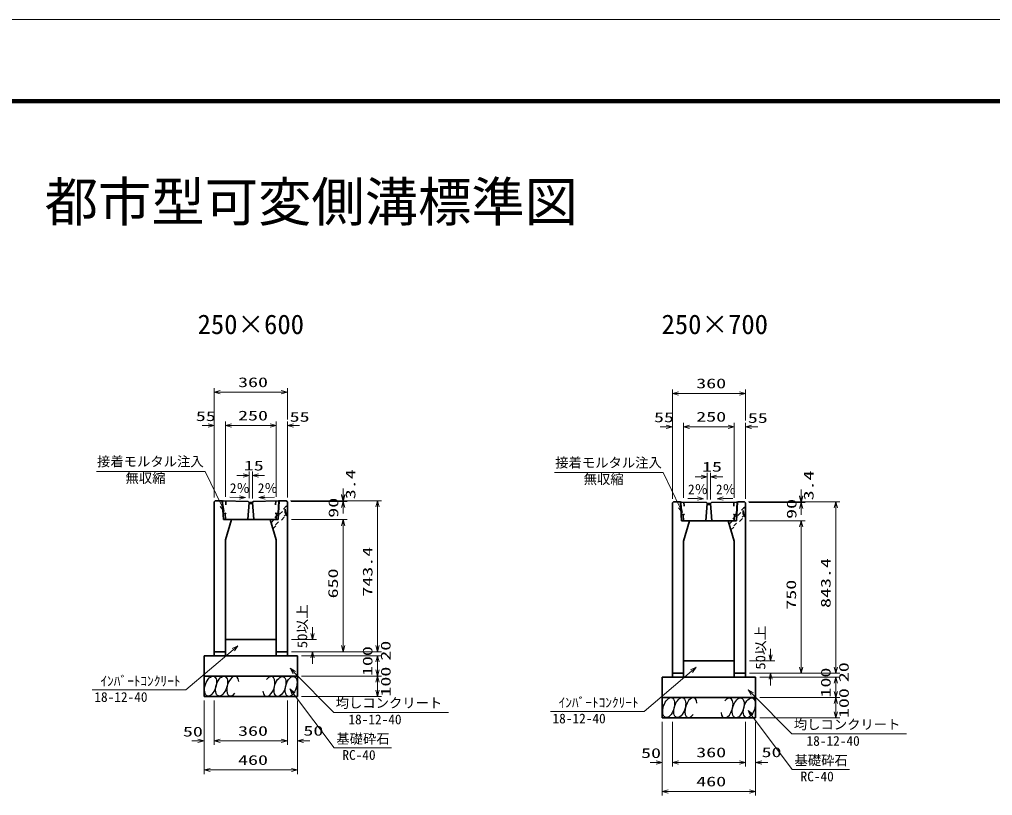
# Model space of a CAD drawing. Units: millimetres on the paper. Extents: x 0 to 841, y 0 to 594.
# Drawn here: x 342.3 to 581.7, y 403 to 594 of the extents above; entities that cross this region are included whole.
import ezdxf
from ezdxf.enums import TextEntityAlignment as Align

# ---------------------------------------------------------------- set-up
doc = ezdxf.new("R2010")
doc.units = ezdxf.units.MM
doc.linetypes.add('USER1', pattern=[3, 1, -2])
for name, color, linetype, lineweight in [('D-STR-DIM（寸法）', 7, 'Continuous', 13), ('D-STR-HTXT(均しCON-旗)', 7, 'Continuous', 13), ('D-STR-HTXT(基礎砕石-旗)', 7, 'Continuous', 13), ('D-STR-HTXT（旗上げ）', 7, 'Continuous', 13), ('D-STR-STRF(グリ)', 7, 'Continuous', 25), ('D-STR（構造物）', 1, 'Continuous', 35), ('D-TTL-LINE（区切線）', 7, 'Continuous', 18), ('D-TTL（外枠）', 2, 'Continuous', 140)]:
    doc.layers.add(name, color=color, linetype=linetype, lineweight=lineweight)
doc.layers.add('D-STR-TXT(文字)', color=7, linetype='Continuous')
doc.styles.add('ＭＳ ゴシック', font='')
doc.styles.get('ＭＳ ゴシック').set_extended_font_data('MS Gothic')

# ---------------------------------------------------------------- blocks, each defined once
blk = doc.blocks.new('_Open30')
at = {"color": 7, "linetype": 'Continuous', "lineweight": 13}
for p, q in [((-1, 0.2679), (0, 0)), ((0, 0), (-1, -0.2679)), ((0, 0), (-1, 0))]:
    blk.add_line(p, q, dxfattribs=at)

msp = doc.modelspace()

# ---------------------------------------------------------------- linework, layer by layer
at = {"layer": 'D-STR-DIM（寸法）'}
for p, q in [((390.214, 495.031), (390.214, 503.24)), ((408.214, 495.549), (408.214, 503.24)), ((502.955, 494.744), (502.955, 502.953)), ((520.955, 495.262), (520.955, 502.953)), ((391.714, 502.24), (406.714, 502.24)), ((504.455, 501.953), (519.455, 501.953)), ((388.714, 494.031), (387.214, 494.031)), ((390.214, 476.299), (390.214, 495.031)), ((392.964, 476.494), (392.964, 495.031)), ((392.964, 476.494), (392.964, 495.031)), ((394.464, 494.031), (395.964, 494.031)), ((394.464, 494.031), (403.964, 494.031)), ((403.964, 494.031), (402.464, 494.031)), ((405.464, 476.494), (405.464, 495.031)), ((405.464, 476.494), (405.464, 495.031)), ((408.214, 476.299), (408.214, 495.031)), ((409.714, 494.031), (411.214, 494.031)), ((501.455, 493.744), (499.955, 493.744)), ((502.955, 476.012), (502.955, 494.744)), ((505.705, 476.207), (505.705, 494.744)), ((505.705, 476.207), (505.705, 494.744)), ((507.205, 493.744), (508.705, 493.744)), ((507.205, 493.744), (516.705, 493.744)), ((516.705, 493.744), (515.205, 493.744)), ((518.205, 476.207), (518.205, 494.744)), ((518.205, 476.207), (518.205, 494.744)), ((520.955, 476.012), (520.955, 494.744)), ((522.455, 493.744), (523.955, 493.744)), ((397.32, 481.719), (395.82, 481.719)), ((398.82, 476.125), (398.82, 482.719)), ((399.611, 476.109), (399.611, 482.719)), ((401.111, 481.719), (402.611, 481.719)), ((510.061, 481.432), (508.561, 481.432)), ((511.561, 475.838), (511.561, 482.432)), ((512.353, 475.822), (512.353, 482.432)), ((513.853, 481.432), (515.353, 481.432)), ((421.918, 477.044), (421.918, 478.544)), ((421.918, 476.881), (421.918, 478.381)), ((534.66, 476.757), (534.66, 478.257)), ((534.66, 476.594), (534.66, 478.094)), ((394.055, 476.402), (396.416, 476.355)), ((405.075, 476.384), (402.713, 476.337)), ((408.964, 475.544), (422.918, 475.544)), ((409.13, 475.381), (422.918, 475.381)), ((409.13, 475.381), (422.918, 475.381)), ((409.964, 475.544), (431.416, 475.544)), ((506.796, 476.115), (509.158, 476.068)), ((517.816, 476.097), (515.455, 476.05)), ((521.705, 475.257), (535.66, 475.257)), ((521.872, 475.094), (535.66, 475.094)), ((521.872, 475.094), (535.66, 475.094)), ((522.705, 475.257), (544.158, 475.257)), ((421.918, 473.881), (421.918, 472.381)), ((430.416, 439.876), (430.416, 474.044)), ((534.66, 473.594), (534.66, 472.094)), ((543.158, 434.589), (543.158, 473.757)), ((409.214, 470.876), (422.918, 470.876)), ((409.214, 470.876), (422.918, 470.876)), ((421.918, 439.876), (421.918, 469.376)), ((421.918, 469.376), (421.918, 467.876)), ((521.955, 470.589), (535.66, 470.589)), ((521.955, 470.589), (535.66, 470.589)), ((534.66, 434.589), (534.66, 469.089)), ((534.66, 469.089), (534.66, 467.589)), ((414.403, 442.876), (414.403, 444.376)), ((409.214, 441.376), (415.403, 441.376)), ((430.416, 439.876), (430.416, 441.376)), ((409.214, 438.376), (431.416, 438.376)), ((409.214, 438.376), (422.918, 438.376)), ((409.214, 438.376), (431.416, 438.376)), ((409.214, 438.376), (415.403, 438.376)), ((527.144, 437.589), (527.144, 439.089)), ((411.714, 437.376), (431.416, 437.376)), ((411.714, 437.376), (431.416, 437.376)), ((414.403, 436.876), (414.403, 435.376)), ((430.416, 433.876), (430.416, 435.876)), ((430.416, 435.876), (430.416, 434.376)), ((521.955, 436.089), (528.144, 436.089)), ((543.158, 434.589), (543.158, 436.089)), ((411.714, 432.376), (431.416, 432.376)), ((411.714, 432.376), (431.416, 432.376)), ((521.955, 433.089), (544.158, 433.089)), ((521.955, 433.089), (535.66, 433.089)), ((521.955, 433.089), (544.158, 433.089)), ((521.955, 433.089), (528.144, 433.089)), ((524.455, 432.089), (544.158, 432.089)), ((524.455, 432.089), (544.158, 432.089)), ((527.144, 431.589), (527.144, 430.089)), ((430.416, 428.876), (430.416, 430.876)), ((543.158, 428.589), (543.158, 430.589)), ((543.158, 430.589), (543.158, 429.089)), ((387.714, 426.376), (387.714, 415.409)), ((390.214, 426.376), (390.214, 415.409)), ((408.214, 426.376), (408.214, 415.409)), ((410.714, 426.376), (410.714, 415.409)), ((411.714, 427.376), (431.416, 427.376)), ((524.455, 427.089), (544.158, 427.089)), ((524.455, 427.089), (544.158, 427.089)), ((387.714, 425.376), (387.714, 408.252)), ((390.214, 425.376), (390.214, 415.409)), ((408.214, 425.376), (408.214, 415.409)), ((410.714, 425.376), (410.714, 408.252)), ((543.158, 423.589), (543.158, 425.589)), ((524.455, 422.089), (544.158, 422.089)), ((500.455, 421.089), (500.455, 410.122)), ((500.455, 420.089), (500.455, 402.964)), ((502.955, 421.089), (502.955, 410.122)), ((502.955, 420.089), (502.955, 410.122)), ((520.955, 421.089), (520.955, 410.122)), ((520.955, 420.089), (520.955, 410.122)), ((523.455, 421.089), (523.455, 410.122)), ((523.455, 420.089), (523.455, 402.964)), ((386.214, 416.409), (384.714, 416.409)), ((391.714, 416.409), (393.214, 416.409)), ((391.714, 416.409), (406.714, 416.409)), ((406.714, 416.409), (405.214, 416.409)), ((412.214, 416.409), (413.714, 416.409)), ((498.955, 411.122), (497.455, 411.122)), ((504.455, 411.122), (505.955, 411.122)), ((504.455, 411.122), (519.455, 411.122)), ((519.455, 411.122), (517.955, 411.122)), ((524.955, 411.122), (526.455, 411.122)), ((389.214, 409.252), (409.214, 409.252)), ((501.955, 403.964), (521.955, 403.964))]:
    msp.add_line(p, q, dxfattribs=at)
at = {"layer": 'D-STR-HTXT(均しCON-旗)'}
for points in [[(360.221, 428.945), (383.255, 428.945), (394.912, 438.856)], [(472.962, 423.658), (495.997, 423.658), (507.654, 433.569)], [(447.861, 423.429), (419.654, 423.429), (409.931, 433.245)], [(560.603, 418.141), (532.395, 418.141), (522.672, 427.958)]]:
    msp.add_lwpolyline(points, dxfattribs=at)
at = {"layer": 'D-STR-HTXT(基礎砕石-旗)'}
for points in [[(433.835, 414.679), (419.732, 414.679), (409.728, 428.005)], [(546.577, 409.392), (532.473, 409.392), (522.469, 422.718)]]:
    msp.add_lwpolyline(points, dxfattribs=at)
at = {"layer": 'D-STR-HTXT（旗上げ）'}
for points in [[(361.241, 482.765), (387.961, 482.765), (392.055, 474.255)], [(473.982, 482.478), (500.703, 482.478), (504.797, 473.968)]]:
    msp.add_lwpolyline(points, dxfattribs=at)
at = {"layer": 'D-STR-STRF(グリ)'}
for centre, major_axis in [((389.308, 429.899), (0.79, 2.421)), ((392.03, 429.899), (0.79, 2.421)), ((406.418, 429.819), (-0.771, -2.427)), ((409.139, 429.84), (-0.771, -2.427)), ((502.05, 424.612), (0.79, 2.421)), ((504.771, 424.612), (0.79, 2.421)), ((519.159, 424.531), (-0.771, -2.427)), ((521.881, 424.553), (-0.771, -2.427))]:
    msp.add_ellipse(centre, major_axis=major_axis, ratio=0.5139, dxfattribs=at)
for centre, major_axis in [((394.77, 429.899), (0.79, 2.421)), ((403.677, 429.797), (-0.771, -2.427)), ((507.512, 424.612), (0.79, 2.421)), ((516.419, 424.51), (-0.771, -2.427))]:
    msp.add_ellipse(centre, major_axis=major_axis, ratio=0.5139, start_param=5.3575563, end_param=10.3750652, dxfattribs=at)
at = {"layer": 'D-STR（構造物）'}
for p, q in [((390.464, 475.544), (390.214, 475.299)), ((390.214, 475.299), (390.214, 437.376)), ((392.298, 475.346), (392.451, 472.498)), ((392.45, 475.504), (398.589, 475.381)), ((398.464, 470.876), (398.818, 475.126)), ((398.589, 475.381), (398.82, 475.126)), ((398.819, 475.126), (399.608, 475.126)), ((399.608, 475.126), (399.541, 474.876)), ((399.608, 475.126), (399.839, 475.381)), ((399.964, 470.876), (399.609, 475.126)), ((405.977, 475.504), (399.839, 475.381)), ((405.964, 470.876), (406.214, 475.508)), ((406.13, 475.346), (405.976, 472.498)), ((406.214, 475.508), (407.964, 475.544)), ((407.964, 475.544), (408.214, 475.299)), ((408.214, 475.299), (408.214, 437.376)), ((503.205, 475.257), (502.955, 475.012)), ((502.955, 475.012), (502.955, 432.089)), ((505.039, 475.059), (505.193, 472.211)), ((505.192, 475.217), (511.33, 475.094)), ((511.205, 470.589), (511.56, 474.839)), ((511.33, 475.094), (511.562, 474.839)), ((511.561, 474.839), (512.35, 474.839)), ((512.35, 474.839), (512.283, 474.589)), ((512.349, 474.839), (512.58, 475.094)), ((512.705, 470.589), (512.351, 474.839)), ((518.719, 475.217), (512.58, 475.094)), ((518.705, 470.589), (518.955, 475.221)), ((518.872, 475.059), (518.718, 472.211)), ((518.955, 475.221), (520.705, 475.257)), ((520.705, 475.257), (520.955, 475.012)), ((520.955, 475.012), (520.955, 432.089)), ((392.909, 472.376), (392.451, 472.498)), ((392.909, 472.376), (392.989, 470.876)), ((405.519, 472.376), (405.438, 470.876)), ((405.519, 472.376), (405.976, 472.498)), ((505.65, 472.089), (505.193, 472.211)), ((505.65, 472.089), (505.731, 470.589)), ((518.261, 472.089), (518.18, 470.589)), ((518.261, 472.089), (518.718, 472.211)), ((392.464, 470.876), (394.464, 470.876)), ((392.964, 465.876), (394.464, 470.876)), ((392.989, 470.876), (405.438, 470.876)), ((405.464, 465.876), (403.964, 470.876)), ((405.964, 470.876), (403.964, 470.876)), ((505.205, 470.589), (507.205, 470.589)), ((505.705, 465.589), (507.205, 470.589)), ((505.731, 470.589), (518.18, 470.589)), ((518.205, 465.589), (516.705, 470.589)), ((518.705, 470.589), (516.705, 470.589)), ((392.964, 465.876), (392.964, 437.376)), ((405.464, 465.876), (405.464, 437.376)), ((505.705, 465.589), (505.705, 432.089)), ((518.205, 465.589), (518.205, 432.089)), ((392.964, 441.376), (405.464, 441.376)), ((392.964, 438.376), (390.214, 438.376)), ((390.214, 438.376), (390.214, 437.376)), ((392.964, 438.376), (392.964, 437.376)), ((405.464, 438.376), (408.214, 438.376)), ((405.464, 438.376), (405.464, 437.376)), ((408.214, 438.376), (408.214, 437.376)), ((387.714, 437.376), (410.714, 437.376)), ((387.714, 437.376), (387.714, 427.376)), ((410.714, 437.376), (410.714, 427.376)), ((505.705, 436.089), (518.205, 436.089)), ((387.714, 432.376), (410.714, 432.376)), ((500.455, 432.089), (523.455, 432.089)), ((500.455, 432.089), (500.455, 422.089)), ((505.705, 433.089), (502.955, 433.089)), ((502.955, 433.089), (502.955, 432.089)), ((505.705, 433.089), (505.705, 432.089)), ((518.205, 433.089), (520.955, 433.089)), ((518.205, 433.089), (518.205, 432.089)), ((520.955, 433.089), (520.955, 432.089)), ((523.455, 432.089), (523.455, 422.089)), ((387.714, 427.376), (410.714, 427.376)), ((500.455, 427.089), (523.455, 427.089)), ((500.455, 422.089), (523.455, 422.089))]:
    msp.add_line(p, q, dxfattribs=at)
at = {"layer": 'D-STR（構造物）', "linetype": 'USER1'}
for p, q in [((393.048, 475.492), (393.2, 472.497)), ((407.964, 474.204), (404.119, 470.359)), ((405.38, 475.492), (405.227, 472.498)), ((408.139, 474.029), (407.891, 474.277)), ((505.789, 475.205), (505.942, 472.21)), ((518.121, 475.205), (517.969, 472.211)), ((393.2, 472.497), (392.909, 472.376)), ((404.199, 470.09), (408.139, 474.029)), ((408.139, 472.444), (404.565, 468.87)), ((404.639, 468.625), (408.139, 472.124)), ((405.224, 472.498), (405.519, 472.376)), ((407.639, 472.444), (407.639, 473.529)), ((408.139, 472.444), (407.639, 472.444)), ((407.891, 471.852), (408.139, 472.099)), ((408.139, 472.099), (408.139, 474.029)), ((505.942, 472.21), (505.65, 472.089)), ((520.705, 473.917), (516.86, 470.072)), ((516.941, 469.803), (520.88, 473.742)), ((520.88, 472.157), (517.307, 468.583)), ((517.38, 468.338), (520.88, 471.837)), ((517.965, 472.211), (518.261, 472.089)), ((520.38, 472.157), (520.38, 473.242)), ((520.88, 472.157), (520.38, 472.157)), ((520.88, 473.742), (520.633, 473.99)), ((520.633, 471.565), (520.88, 471.812)), ((520.88, 471.812), (520.88, 473.742))]:
    msp.add_line(p, q, dxfattribs=at)
at = {"layer": 'D-STR（構造物）'}
for points in [[(392.464, 470.876), (392.214, 475.508), (390.464, 475.544)], [(398.819, 475.127), (398.886, 474.876), (399.541, 474.876)], [(505.205, 470.589), (504.955, 475.221), (503.205, 475.257)], [(511.561, 474.84), (511.628, 474.589), (512.283, 474.589)]]:
    msp.add_lwpolyline(points, dxfattribs=at)
for centre, start, end in [((392.447, 475.354), 88.85156, 183.08978), ((405.98, 475.354), 356.91022, 91.14844), ((505.189, 475.067), 88.85156, 183.08978), ((518.722, 475.067), 356.91022, 91.14844)]:
    msp.add_arc(centre, 0.15, start, end, dxfattribs=at)
at = {"layer": 'D-TTL-LINE（区切線）'}
msp.add_line((841, 594), (0, 594), dxfattribs=at)
at = {"layer": 'D-TTL（外枠）'}
msp.add_line((820.9, 573.9), (20.1, 573.9), dxfattribs=at)

# ---------------------------------------------------------------- block references
at = {"layer": 'D-STR-DIM（寸法）', "xscale": 1.5, "yscale": 1.5}
for p, rotation in [((390.214, 502.24), 180), ((502.955, 501.953), 180), ((392.964, 494.031), 180), ((392.964, 494.031), 180), ((408.214, 494.031), 180), ((505.705, 493.744), 180), ((505.705, 493.744), 180), ((520.955, 493.744), 180), ((399.611, 481.719), 180), ((512.353, 481.432), 180), ((397.916, 476.325), 358.85424), ((401.214, 476.307), 181.14576), ((421.918, 475.544), 270), ((421.918, 475.381), 270), ((534.66, 475.257), 270), ((534.66, 475.094), 270), ((421.918, 475.381), 90), ((430.416, 475.544), 90), ((510.657, 476.038), 358.85424), ((513.955, 476.02), 181.14576), ((534.66, 475.094), 90), ((543.158, 475.257), 90), ((421.918, 470.876), 90), ((421.918, 470.876), 90), ((534.66, 470.589), 90), ((534.66, 470.589), 90), ((414.403, 441.376), 270), ((414.403, 438.376), 90), ((421.918, 438.376), 270), ((430.416, 438.376), 270), ((430.416, 438.376), 270), ((430.416, 437.376), 90), ((430.416, 437.376), 90), ((527.144, 436.089), 270), ((430.416, 432.376), 270), ((534.66, 433.089), 270), ((543.158, 433.089), 270), ((543.158, 433.089), 270), ((430.416, 432.376), 90), ((527.144, 433.089), 90), ((543.158, 432.089), 90), ((543.158, 432.089), 90), ((430.416, 427.376), 270), ((543.158, 427.089), 270), ((543.158, 427.089), 90), ((543.158, 422.089), 270), ((390.214, 416.409), 180), ((390.214, 416.409), 180), ((410.714, 416.409), 180), ((387.714, 409.252), 180), ((502.955, 411.122), 180), ((502.955, 411.122), 180), ((523.455, 411.122), 180), ((500.455, 403.964), 180)]:
    msp.add_blockref('_Open30', p, dxfattribs=dict(at, rotation=rotation))
for p in [(408.214, 502.24), (520.955, 501.953), (390.214, 494.031), (405.464, 494.031), (405.464, 494.031), (502.955, 493.744), (518.205, 493.744), (518.205, 493.744), (398.82, 481.719), (511.561, 481.432), (387.714, 416.409), (408.214, 416.409), (408.214, 416.409), (410.714, 409.252), (500.455, 411.122), (520.955, 411.122), (520.955, 411.122), (523.455, 403.964)]:
    msp.add_blockref('_Open30', p, dxfattribs=at)
at = {"layer": 'D-STR-HTXT(均しCON-旗)', "xscale": 1.5, "yscale": 1.5}
for p, rotation in [((396.055, 439.828), 40.37163), ((408.875, 434.311), 134.72505), ((508.797, 434.541), 40.37163), ((521.617, 429.024), 134.72505)]:
    msp.add_blockref('_Open30', p, dxfattribs=dict(at, rotation=rotation))
at = {"layer": 'D-STR-HTXT(基礎砕石-旗)', "xscale": 1.5, "yscale": 1.5, "rotation": 126.89552}
for p in [(408.827, 429.205), (521.569, 423.917)]:
    msp.add_blockref('_Open30', p, dxfattribs=at)
at = {"layer": 'D-STR-HTXT（旗上げ）', "xscale": 1.5, "yscale": 1.5, "rotation": 295.69073}
for p in [(392.705, 472.903), (505.447, 472.616)]:
    msp.add_blockref('_Open30', p, dxfattribs=at)

# ---------------------------------------------------------------- texts
at = {"layer": 'D-STR-DIM（寸法）', "style": 'ＭＳ ゴシック', "width": 1.5}
for s, p in [('360', (396.089, 502.777)), ('360', (508.83, 502.49)), ('55', (385.695, 494.425)), ('250', (396.089, 494.569)), ('55', (408.779, 494.255)), ('55', (498.436, 494.138)), ('250', (508.83, 494.282)), ('55', (521.52, 493.967)), ('15', (397.502, 482.256)), ('15', (510.244, 481.969)), ('50', (382.516, 416.776)), ('360', (396.089, 416.946)), ('50', (412.165, 416.984)), ('50', (495.258, 411.489)), ('360', (508.83, 411.659)), ('50', (524.907, 411.697)), ('460', (396.089, 409.789)), ('460', (508.83, 404.502))]:
    msp.add_text(s, height=2.405, dxfattribs=at).set_placement(p, align=Align.BOTTOM_LEFT)
at = {"layer": 'D-STR-DIM（寸法）', "style": 'ＭＳ ゴシック'}
for s, width, p in [('3.4', 1.5, (425.682, 475.905)), ('3.4', 1.5, (538.424, 475.618)), ('90', 1.5, (421.475, 471.35)), ('90', 1.5, (534.216, 471.063)), ('743.4', 1.5, (429.879, 451.925)), ('843.4', 1.5, (542.621, 449.138)), ('650', 1.5, (421.381, 451.501)), ('750', 1.5, (534.122, 448.714)), ('50以上', 1.1, (413.821, 439.239)), ('50以上', 1.1, (526.563, 433.952)), ('20', 1.5, (434.331, 436.158)), ('100', 1.5, (429.879, 432.376)), ('100', 1.5, (434.351, 427.321)), ('100', 1.5, (542.621, 427.089)), ('20', 1.5, (547.072, 430.87)), ('100', 1.5, (547.093, 422.034))]:
    msp.add_text(s, height=2.405, rotation=90, dxfattribs=dict(at, width=width)).set_placement(p, align=Align.BOTTOM_LEFT)
for rotation, p in [(0.01, (394.062, 476.701)), (359.99, (400.931, 476.697)), (0.01, (506.804, 476.414)), (359.99, (513.673, 476.41))]:
    msp.add_text('2％', height=2.405, rotation=rotation, dxfattribs=at).set_placement(p, align=Align.BOTTOM_LEFT)
at = {"layer": 'D-STR-HTXT(均しCON-旗)', "style": 'ＭＳ ゴシック'}
for s, p in [('ｲﾝﾊﾞｰﾄｺﾝｸﾘｰﾄ', (362.231, 429.229)), ('18-12-40', (360.722, 425.295)), ('均しコンクリート', (420.102, 423.84)), ('ｲﾝﾊﾞｰﾄｺﾝｸﾘｰﾄ', (474.972, 423.942)), ('18-12-40', (423.235, 419.779)), ('18-12-40', (473.464, 420.008)), ('均しコンクリート', (532.843, 418.553)), ('18-12-40', (535.976, 414.491))]:
    msp.add_text(s, height=2.405, dxfattribs=at).set_placement(p, align=Align.BOTTOM_LEFT)
at = {"layer": 'D-STR-HTXT(基礎砕石-旗)', "style": 'ＭＳ ゴシック'}
for s, p in [('基礎砕石', (420.267, 415.015)), ('RC-40', (421.755, 411.029)), ('基礎砕石', (533.009, 409.728)), ('RC-40', (534.496, 405.742))]:
    msp.add_text(s, height=2.405, dxfattribs=at).set_placement(p, align=Align.BOTTOM_LEFT)
at = {"layer": 'D-STR-HTXT（旗上げ）', "style": 'ＭＳ ゴシック'}
for s, p in [('接着モルタル注入', (361.386, 483.268)), ('接着モルタル注入', (474.128, 482.981)), ('無収縮', (368.39, 479.191)), ('無収縮', (481.132, 478.904))]:
    msp.add_text(s, height=2.405, dxfattribs=at).set_placement(p, align=Align.BOTTOM_LEFT)
at = {"layer": 'D-STR-TXT(文字)', "style": 'ＭＳ ゴシック'}
for s, height, p in [('都市型可変側溝標準図', 9.621, (348.512, 541.419)), ('250×600', 4.811, (386.127, 515.111)), ('250×700', 4.811, (500.3, 515.111))]:
    msp.add_text(s, height=height, dxfattribs=at).set_placement(p, align=Align.BOTTOM_LEFT)

doc.saveas('drawing.dxf')
